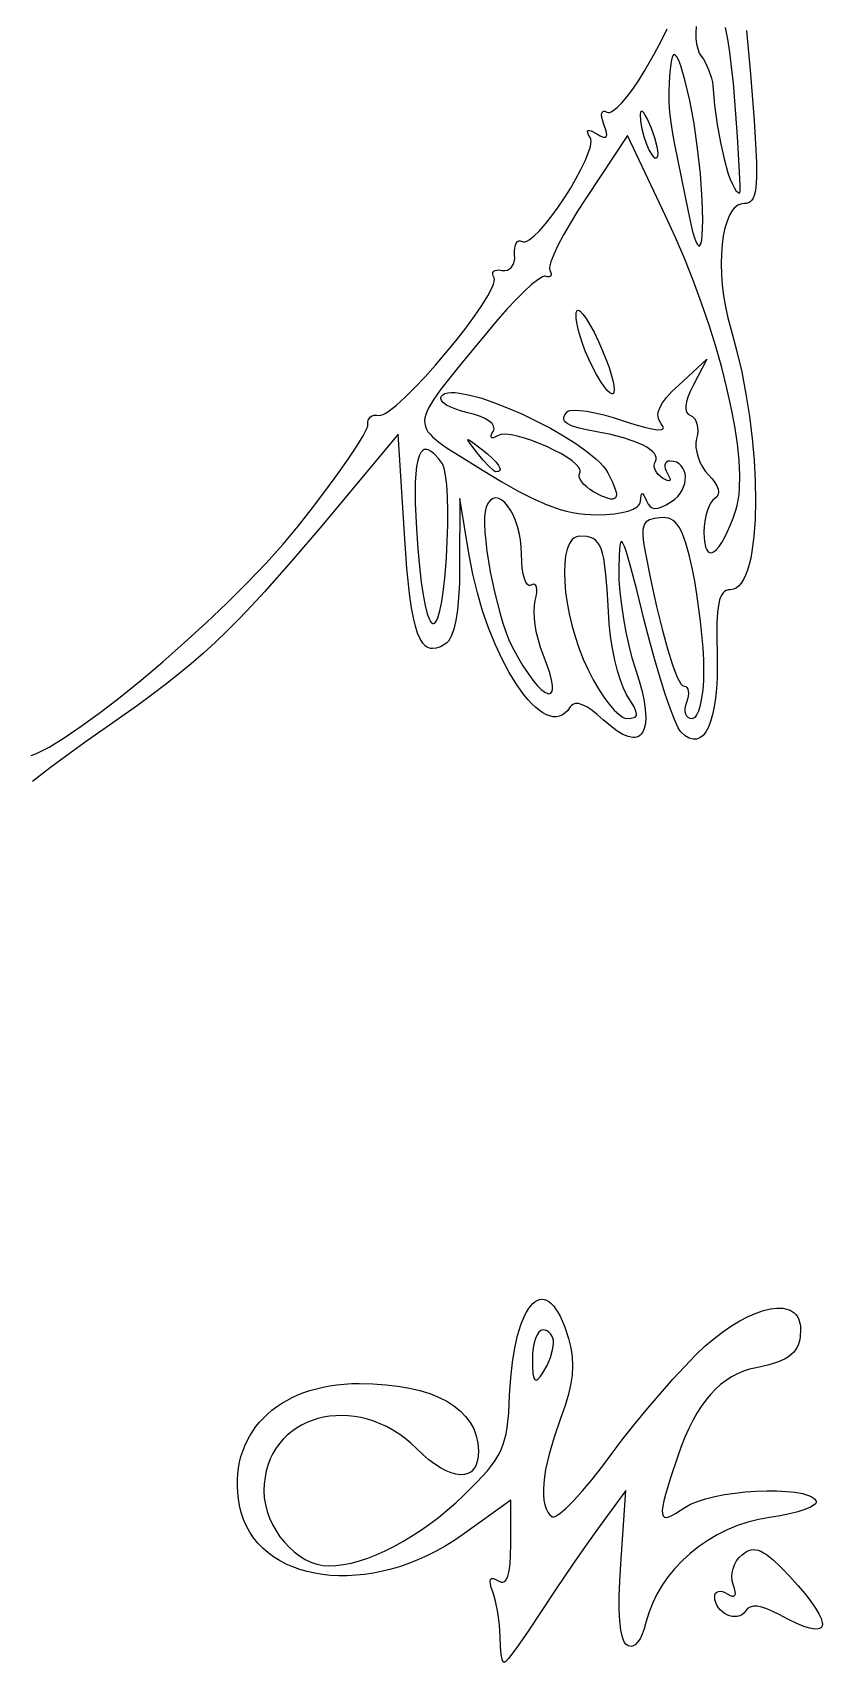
# Model space of a CAD drawing. Header units: millimetres. Extents: x -1.79 to 0.4, y -0.08 to 4.45.
# Drawn here: x -0.42 to 0.397, y -0.083 to 1.605 of the extents above; entities that cross this region are included whole.
import ezdxf

# ---------------------------------------------------------------- set-up
doc = ezdxf.new("R2010")
doc.units = ezdxf.units.MM
doc.header["$MEASUREMENT"] = 0

msp = doc.modelspace()

# ---------------------------------------------------------------- linework, layer by layer
at = {"flags": 128}
for points in [[(-0.421724, 0.856167), (-0.416266, 0.858294), (-0.410081, 0.861215), (-0.403217, 0.864891), (-0.387648, 0.874345), (-0.369946, 0.886335), (-0.350499, 0.900538), (-0.329696, 0.916634), (-0.307924, 0.9343), (-0.285571, 0.953216), (-0.263026, 0.973058), (-0.240677, 0.993506), (-0.218911, 1.014238), (-0.198116, 1.034932), (-0.178681, 1.055266), (-0.160994, 1.074919), (-0.145443, 1.093569), (-0.130527, 1.112609), (-0.116698, 1.130844), (-0.10425, 1.147842), (-0.093481, 1.16317), (-0.084687, 1.176396), (-0.078166, 1.187085), (-0.074212, 1.194806), (-0.073291, 1.197418), (-0.073123, 1.199125), (-0.073278, 1.201475), (-0.072886, 1.203564), (-0.071996, 1.205351), (-0.070653, 1.2068), (-0.068905, 1.207872), (-0.066797, 1.208529), (-0.064378, 1.208733), (-0.061693, 1.208444), (-0.059788, 1.208511), (-0.057379, 1.209324), (-0.054503, 1.210839), (-0.0512, 1.213009), (-0.043466, 1.219125), (-0.034488, 1.227304), (-0.024576, 1.237172), (-0.01404, 1.248359), (-0.00319, 1.260493), (0.007663, 1.273203), (0.01821, 1.286118), (0.02814, 1.298866), (0.037144, 1.311076), (0.044911, 1.322376), (0.05113, 1.332396), (0.055492, 1.340763), (0.05688, 1.344211), (0.057687, 1.347107), (0.057875, 1.349404), (0.057404, 1.351056), (0.05639, 1.353124), (0.056024, 1.354933), (0.056272, 1.356453), (0.057102, 1.357651), (0.05848, 1.358497), (0.060373, 1.35896), (0.062748, 1.359008), (0.065571, 1.358611), (0.068509, 1.358385), (0.071185, 1.358936), (0.073546, 1.360196), (0.075538, 1.362102), (0.077109, 1.364589), (0.078206, 1.36759), (0.078776, 1.37104), (0.078765, 1.374875), (0.078648, 1.378644), (0.078898, 1.381936), (0.079487, 1.384695), (0.080382, 1.386865), (0.081552, 1.38839), (0.082967, 1.389215), (0.084594, 1.389284), (0.086404, 1.388542), (0.087822, 1.388073), (0.089525, 1.38821), (0.09149, 1.388916), (0.093694, 1.390157), (0.098723, 1.394098), (0.104425, 1.399746), (0.110611, 1.406813), (0.117095, 1.415014), (0.123687, 1.42406), (0.130201, 1.433667), (0.136449, 1.443546), (0.142242, 1.453411), (0.147393, 1.462975), (0.151715, 1.471952), (0.155019, 1.480055), (0.157117, 1.486996), (0.157655, 1.489942), (0.157822, 1.49249), (0.157593, 1.494605), (0.156946, 1.49625), (0.155341, 1.499078), (0.154442, 1.501229), (0.154247, 1.502702), (0.154755, 1.503497), (0.155965, 1.503613), (0.157876, 1.503051), (0.163793, 1.499889), (0.167425, 1.497835), (0.170249, 1.496678), (0.172282, 1.49644), (0.173007, 1.496674), (0.173541, 1.497146), (0.174045, 1.498818), (0.173811, 1.501479), (0.172855, 1.505152), (0.171196, 1.509861), (0.169908, 1.513623), (0.169119, 1.516858), (0.168817, 1.519517), (0.168993, 1.521554), (0.169634, 1.522921), (0.170729, 1.52357), (0.172268, 1.523455), (0.174238, 1.522528), (0.17544, 1.522128), (0.176897, 1.522233), (0.178591, 1.522821), (0.180499, 1.523871), (0.184885, 1.527267), (0.189894, 1.53225), (0.195368, 1.538647), (0.201148, 1.546286), (0.207074, 1.554993), (0.212988, 1.564597), (0.22337, 1.582715), (0.231286, 1.597469), (0.236764, 1.608964)], [(0.318702, 1.607219), (0.322976, 1.561783), (0.326668, 1.513889), (0.328196, 1.489752), (0.329031, 1.470405), (0.329116, 1.455362), (0.328392, 1.444141), (0.327709, 1.439811), (0.326802, 1.436256), (0.325664, 1.433413), (0.324287, 1.431223), (0.322665, 1.429625), (0.32079, 1.428558), (0.318654, 1.427963), (0.316252, 1.427778), (0.314021, 1.427575), (0.311892, 1.426978), (0.309865, 1.425999), (0.307942, 1.424655), (0.306124, 1.422959), (0.304413, 1.420927), (0.301319, 1.415912), (0.298671, 1.409727), (0.296482, 1.402488), (0.294764, 1.394314), (0.293529, 1.385321), (0.292791, 1.375628), (0.292561, 1.36535), (0.292853, 1.354607), (0.293677, 1.343514), (0.295048, 1.33219), (0.296976, 1.320751), (0.299475, 1.309315), (0.302557, 1.298), (0.308616, 1.276083), (0.31386, 1.253491), (0.31829, 1.230513), (0.321906, 1.207438), (0.32471, 1.184553), (0.326701, 1.162146), (0.32788, 1.140506), (0.328248, 1.11992), (0.327805, 1.100677), (0.326552, 1.083065), (0.324488, 1.067372), (0.323153, 1.060336), (0.321616, 1.053887), (0.319876, 1.048062), (0.317934, 1.042896), (0.315791, 1.038427), (0.313445, 1.034689), (0.310897, 1.031719), (0.308148, 1.029554), (0.305196, 1.028228), (0.302043, 1.027778), (0.299878, 1.027591), (0.297916, 1.02701), (0.29615, 1.026007), (0.294574, 1.024551), (0.293183, 1.022613), (0.29197, 1.020165), (0.290929, 1.017176), (0.290054, 1.013618), (0.288777, 1.004675), (0.28809, 0.993102), (0.287945, 0.978663), (0.288293, 0.961125), (0.288487, 0.948383), (0.288277, 0.936518), (0.287677, 0.925562), (0.286702, 0.915546), (0.285367, 0.906501), (0.283687, 0.898461), (0.281675, 0.891457), (0.279347, 0.885521), (0.276718, 0.880684), (0.273801, 0.876979), (0.270613, 0.874437), (0.268921, 0.873612), (0.267166, 0.87309), (0.265351, 0.872875), (0.263477, 0.87297), (0.25956, 0.874109), (0.255429, 0.876539), (0.251099, 0.880292), (0.249692, 0.882105), (0.248064, 0.884922), (0.244221, 0.893329), (0.239726, 0.905035), (0.234736, 0.919566), (0.229406, 0.936444), (0.223894, 0.955194), (0.218355, 0.975339), (0.212946, 0.996403), (0.205157, 1.027567), (0.199098, 1.050817), (0.194547, 1.066601), (0.192767, 1.071833), (0.191279, 1.075366), (0.190057, 1.077257), (0.189536, 1.077603), (0.189071, 1.07756), (0.188295, 1.076333), (0.1877, 1.073631), (0.186941, 1.064027), (0.186571, 1.049194), (0.186792, 1.037914), (0.187708, 1.025303), (0.18925, 1.011789), (0.191345, 0.997795), (0.193924, 0.983748), (0.196915, 0.970073), (0.200247, 0.957196), (0.203849, 0.945542), (0.207687, 0.93349), (0.210653, 0.922477), (0.212762, 0.912532), (0.214035, 0.903683), (0.214487, 0.895958), (0.214139, 0.889385), (0.213006, 0.883992), (0.211107, 0.879807), (0.209877, 0.878177), (0.208461, 0.876859), (0.206863, 0.875858), (0.205085, 0.875176), (0.203129, 0.874817), (0.200996, 0.874785), (0.196214, 0.875715), (0.190755, 0.877995), (0.184638, 0.881651), (0.177881, 0.886713), (0.170502, 0.893208), (0.164316, 0.898702), (0.158613, 0.903121), (0.153425, 0.906455), (0.148786, 0.908689), (0.144728, 0.909812), (0.141283, 0.909812), (0.1398, 0.909386), (0.138484, 0.908675), (0.137336, 0.907676), (0.136363, 0.906389), (0.133847, 0.902873), (0.131136, 0.900119), (0.128246, 0.898106), (0.12519, 0.896811), (0.121984, 0.896214), (0.118642, 0.896292), (0.115178, 0.897022), (0.111607, 0.898385), (0.107944, 0.900357), (0.104203, 0.902916), (0.100398, 0.906041), (0.096545, 0.90971), (0.092657, 0.913901), (0.088749, 0.918592), (0.080934, 0.929387), (0.073214, 0.94192), (0.065707, 0.956017), (0.058528, 0.971502), (0.051794, 0.988199), (0.045622, 1.005936), (0.040128, 1.024535), (0.035429, 1.043823), (0.03164, 1.063625), (0.021988, 1.122222), (0.021793, 1.051403), (0.021516, 1.034634), (0.020777, 1.019804), (0.019575, 1.006908), (0.01791, 0.995943), (0.01578, 0.986904), (0.013186, 0.979788), (0.011714, 0.976949), (0.010126, 0.974589), (0.008421, 0.972708), (0.006599, 0.971306), (0.001877, 0.968756), (-0.002465, 0.967224), (-0.006447, 0.966769), (-0.008311, 0.966964), (-0.010093, 0.96745), (-0.011796, 0.968235), (-0.013423, 0.969325), (-0.016459, 0.972455), (-0.019223, 0.976897), (-0.021736, 0.98271), (-0.024021, 0.989954), (-0.026097, 0.998687), (-0.027989, 1.008969), (-0.029716, 1.020858), (-0.032764, 1.049694), (-0.035415, 1.085667), (-0.041929, 1.188819), (-0.120957, 1.094125), (-0.152212, 1.057237), (-0.180207, 1.025581), (-0.193342, 1.011377), (-0.206094, 0.998076), (-0.218609, 0.985544), (-0.23103, 0.973644), (-0.243501, 0.962242), (-0.256167, 0.951203), (-0.269172, 0.940392), (-0.28266, 0.929674), (-0.296776, 0.918913), (-0.311663, 0.907975), (-0.344332, 0.885028), (-0.363398, 0.871713), (-0.382584, 0.857873), (-0.401691, 0.843679), (-0.420521, 0.829302)], [(0.26653, 1.611133), (0.266273, 1.604849), (0.2665, 1.598793), (0.267198, 1.593145), (0.268352, 1.588081), (0.269949, 1.583779), (0.271974, 1.580417), (0.274174, 1.577312), (0.276272, 1.57376), (0.279967, 1.565807), (0.282661, 1.557555), (0.28351, 1.553628), (0.28396, 1.55), (0.28582, 1.529658), (0.288492, 1.509764), (0.291802, 1.491016), (0.295574, 1.474111), (0.299635, 1.459748), (0.301718, 1.453738), (0.303808, 1.448625), (0.305882, 1.444496), (0.307919, 1.441439), (0.309896, 1.439541), (0.310856, 1.439054), (0.311793, 1.438889), (0.312129, 1.440837), (0.312149, 1.446421), (0.311324, 1.466931), (0.309485, 1.497283), (0.306793, 1.534347)], [(0.306793, 1.534347), (0.305212, 1.552579), (0.30343, 1.569342), (0.301467, 1.58459), (0.299342, 1.598276), (0.297077, 1.610354)], [(0.271029, 1.458556), (0.26824, 1.48501), (0.26447, 1.510766), (0.26007, 1.534472), (0.255389, 1.554778), (0.253052, 1.563234), (0.250777, 1.570334), (0.248607, 1.575909), (0.246586, 1.57979), (0.244757, 1.581808), (0.243928, 1.582066), (0.243164, 1.581795), (0.24247, 1.580974), (0.241852, 1.579582), (0.240863, 1.575), (0.239547, 1.564055), (0.23872, 1.553471), (0.238387, 1.543093), (0.238554, 1.532767), (0.239227, 1.522339), (0.240413, 1.511652), (0.242119, 1.500554), (0.244349, 1.488889), (0.258335, 1.419444), (0.262609, 1.400156), (0.264542, 1.39336), (0.266322, 1.388411), (0.267936, 1.385268), (0.269371, 1.383892), (0.270017, 1.383854), (0.270613, 1.384243), (0.271651, 1.386281), (0.272471, 1.389967), (0.27306, 1.39526), (0.273406, 1.402121), (0.273495, 1.410511), (0.272853, 1.431715), (0.271029, 1.458556)], [(0.220113, 1.506722), (0.215928, 1.516031), (0.214055, 1.519349), (0.212392, 1.521701), (0.210985, 1.523033), (0.20988, 1.523289), (0.209125, 1.522412), (0.208765, 1.520347), (0.209025, 1.513223), (0.210335, 1.505272), (0.212448, 1.497129), (0.215114, 1.489425), (0.218086, 1.482796), (0.221115, 1.477873), (0.222573, 1.476249), (0.223952, 1.47529), (0.225221, 1.475074), (0.226349, 1.475681), (0.227019, 1.477112), (0.227224, 1.479498), (0.226989, 1.482711), (0.22634, 1.486623), (0.223902, 1.496038), (0.220113, 1.506722)], [(0.307779, 1.110264), (0.309155, 1.11512), (0.310248, 1.120475), (0.311062, 1.126308), (0.311604, 1.1326), (0.311887, 1.146484), (0.311134, 1.161967), (0.309383, 1.178892), (0.306671, 1.197102), (0.303036, 1.216438), (0.298515, 1.236743), (0.293147, 1.257859), (0.286969, 1.279629), (0.280019, 1.301895), (0.272334, 1.324498), (0.263952, 1.347282), (0.254911, 1.370089), (0.245248, 1.39276), (0.235002, 1.415139), (0.195585, 1.498181), (0.152418, 1.433181), (0.143862, 1.419933), (0.13611, 1.407204), (0.129313, 1.3953), (0.123627, 1.384526), (0.119203, 1.375186), (0.116196, 1.367585), (0.114758, 1.362028), (0.114676, 1.360111), (0.115043, 1.358819), (0.115994, 1.357), (0.116474, 1.355422), (0.116501, 1.354112), (0.116094, 1.353097), (0.11527, 1.352402), (0.114049, 1.352054), (0.112449, 1.352078), (0.110488, 1.3525), (0.109182, 1.352501), (0.107416, 1.351894), (0.102624, 1.348969), (0.096354, 1.343959), (0.088849, 1.337097), (0.080351, 1.328615), (0.071105, 1.318746), (0.061352, 1.307723), (0.051335, 1.295778), (0.022748, 1.261041), (0.011511, 1.247227), (0.0023, 1.235421), (-0.004897, 1.22535), (-0.010087, 1.216742), (-0.011933, 1.212902), (-0.013282, 1.209325), (-0.014133, 1.205979), (-0.01449, 1.202828), (-0.014352, 1.199839), (-0.013721, 1.196978), (-0.012599, 1.194211), (-0.010985, 1.191504), (-0.008883, 1.188822), (-0.006292, 1.186132), (0.000349, 1.180592), (0.008927, 1.174612), (0.019435, 1.167918), (0.046196, 1.151306), (0.065326, 1.139574), (0.082542, 1.129808), (0.09816, 1.121882), (0.112496, 1.115675), (0.125867, 1.111063), (0.132289, 1.109316), (0.138589, 1.107921), (0.144805, 1.106863), (0.150977, 1.106126), (0.163349, 1.105556), (0.173296, 1.105797), (0.182167, 1.106507), (0.189891, 1.107665), (0.196403, 1.10925), (0.201632, 1.111241), (0.205511, 1.113618), (0.206923, 1.114944), (0.207972, 1.116359), (0.208649, 1.11786), (0.208946, 1.119444), (0.209631, 1.125433), (0.210145, 1.126952), (0.210802, 1.12749), (0.211624, 1.127046), (0.212632, 1.125624), (0.215293, 1.119847), (0.21696, 1.116474), (0.218903, 1.114042), (0.221207, 1.112546), (0.223955, 1.111986), (0.227232, 1.112358), (0.231123, 1.11366), (0.235713, 1.115888), (0.241085, 1.119042), (0.244598, 1.121579), (0.247619, 1.124446), (0.250149, 1.127576), (0.252192, 1.1309), (0.253749, 1.13435), (0.254824, 1.137858), (0.255418, 1.141355), (0.255535, 1.144774), (0.255175, 1.148046), (0.254343, 1.151103), (0.253041, 1.153877), (0.25127, 1.156299), (0.249034, 1.158302), (0.246335, 1.159817), (0.243175, 1.160776), (0.239557, 1.161111), (0.237593, 1.160849), (0.236074, 1.160098), (0.23501, 1.158911), (0.234413, 1.15734), (0.234293, 1.155439), (0.234661, 1.15326), (0.235528, 1.150855), (0.236904, 1.148278), (0.239339, 1.143443), (0.239611, 1.141919), (0.239264, 1.140998), (0.238304, 1.140689), (0.236738, 1.140998), (0.231821, 1.1435), (0.229324, 1.145301), (0.227218, 1.147343), (0.225533, 1.149556), (0.2243, 1.15187), (0.223549, 1.154212), (0.223309, 1.156514), (0.223612, 1.158703), (0.224488, 1.160708), (0.225316, 1.162704), (0.225397, 1.164755), (0.224759, 1.166846), (0.22343, 1.168964), (0.221439, 1.171095), (0.218813, 1.173223), (0.21558, 1.175337), (0.211769, 1.17742), (0.202523, 1.181441), (0.1913, 1.185173), (0.178325, 1.188504), (0.163821, 1.191319), (0.153025, 1.19333), (0.144341, 1.19545), (0.137715, 1.197716), (0.133094, 1.200167), (0.131518, 1.201472), (0.130424, 1.202838), (0.129803, 1.204269), (0.129651, 1.205769), (0.12996, 1.207343), (0.130723, 1.208995), (0.133585, 1.212556), (0.134562, 1.213184), (0.136026, 1.213626), (0.140296, 1.213968), (0.14616, 1.21362), (0.153382, 1.212623), (0.161725, 1.211016), (0.170954, 1.208839), (0.180833, 1.20613), (0.191127, 1.202931), (0.203144, 1.199114), (0.213073, 1.196278), (0.220944, 1.194419), (0.22679, 1.193533), (0.230642, 1.193618), (0.231831, 1.194024), (0.232533, 1.194671), (0.232753, 1.195559), (0.232494, 1.196688), (0.230557, 1.199667), (0.228239, 1.203333), (0.227549, 1.205266), (0.227177, 1.207275), (0.227125, 1.209367), (0.227396, 1.211549), (0.228922, 1.216212), (0.231779, 1.221318), (0.235995, 1.226924), (0.241593, 1.233087), (0.248599, 1.239861), (0.277752, 1.266667), (0.263529, 1.239417), (0.260437, 1.233064), (0.25813, 1.22739), (0.256609, 1.222408), (0.255877, 1.21813), (0.255933, 1.214571), (0.256779, 1.211743), (0.258418, 1.209659), (0.260849, 1.208333), (0.263055, 1.207153), (0.264908, 1.205261), (0.266381, 1.202755), (0.267448, 1.199734), (0.268083, 1.196296), (0.268261, 1.192538), (0.267955, 1.18856), (0.26714, 1.184458), (0.266445, 1.180076), (0.266492, 1.175292), (0.26723, 1.170261), (0.268609, 1.165137), (0.270578, 1.160075), (0.273086, 1.15523), (0.276082, 1.150755), (0.279515, 1.146806), (0.283179, 1.142816), (0.286049, 1.139), (0.288113, 1.135405), (0.289359, 1.132073), (0.289776, 1.12905), (0.289351, 1.12638), (0.288074, 1.124108), (0.285932, 1.122278), (0.283681, 1.12032), (0.281581, 1.117398), (0.27968, 1.113653), (0.278022, 1.109227), (0.276654, 1.104265), (0.27562, 1.098909), (0.274966, 1.0933), (0.274738, 1.087583), (0.274937, 1.081285), (0.275517, 1.076105), (0.276449, 1.072025), (0.277705, 1.069026), (0.279257, 1.067087), (0.281076, 1.06619), (0.283135, 1.066316), (0.285404, 1.067444), (0.287857, 1.069557), (0.290464, 1.072634), (0.293198, 1.076655), (0.296031, 1.081603), (0.298933, 1.087457), (0.301877, 1.094198), (0.304836, 1.101807), (0.307779, 1.110264)], [(0.15889, 1.259528), (0.155395, 1.266728), (0.152171, 1.274234), (0.149287, 1.281824), (0.146811, 1.28928), (0.144809, 1.296378), (0.143351, 1.302901), (0.142504, 1.308626), (0.142335, 1.313333), (0.142544, 1.315137), (0.142971, 1.316399), (0.143604, 1.317136), (0.144432, 1.317359), (0.145443, 1.317084), (0.146627, 1.316324), (0.149465, 1.313405), (0.152854, 1.308712), (0.156704, 1.302359), (0.160922, 1.294455), (0.165418, 1.285111), (0.169812, 1.275165), (0.173498, 1.266066), (0.176491, 1.257873), (0.178804, 1.250641), (0.180454, 1.244428), (0.181453, 1.239289), (0.181817, 1.235283), (0.181561, 1.232465), (0.180697, 1.230893), (0.180043, 1.230592), (0.179242, 1.230623), (0.177209, 1.231712), (0.174614, 1.234217), (0.171469, 1.238194), (0.167791, 1.2437), (0.163593, 1.250793), (0.15889, 1.259528)], [(0.160515, 1.129292), (0.156688, 1.131669), (0.153328, 1.134226), (0.150492, 1.136883), (0.148241, 1.139559), (0.146632, 1.142174), (0.145722, 1.144647), (0.145572, 1.146898), (0.146238, 1.148847), (0.146698, 1.150056), (0.146685, 1.151388), (0.146224, 1.152831), (0.145344, 1.154372), (0.142433, 1.157701), (0.138172, 1.161275), (0.132777, 1.164996), (0.126468, 1.168764), (0.119463, 1.172482), (0.111981, 1.17605), (0.104239, 1.17937), (0.096457, 1.182342), (0.088852, 1.184868), (0.081644, 1.186849), (0.07505, 1.188186), (0.069289, 1.188781), (0.06458, 1.188534), (0.062688, 1.188064), (0.06114, 1.187347), (0.056917, 1.185304), (0.055528, 1.18511), (0.054642, 1.185448), (0.054275, 1.186303), (0.054443, 1.18766), (0.055161, 1.189504), (0.056446, 1.191819), (0.057089, 1.193151), (0.057388, 1.194495), (0.057352, 1.195846), (0.056989, 1.197197), (0.055317, 1.199874), (0.052443, 1.202476), (0.048434, 1.204951), (0.04336, 1.207249), (0.03729, 1.209319), (0.030293, 1.211111), (0.023678, 1.212788), (0.017741, 1.214732), (0.012595, 1.216872), (0.008354, 1.219139), (0.00513, 1.221463), (0.003037, 1.223775), (0.002188, 1.226005), (0.002265, 1.227068), (0.002696, 1.228083), (0.004269, 1.229787), (0.006546, 1.231012), (0.009481, 1.231778), (0.013028, 1.232107), (0.017143, 1.23202), (0.021778, 1.231537), (0.032428, 1.22947), (0.044614, 1.226072), (0.057968, 1.221513), (0.072126, 1.21596), (0.08672, 1.20958), (0.101386, 1.202542), (0.115758, 1.195013), (0.129469, 1.187161), (0.142153, 1.179154), (0.153445, 1.171159), (0.162979, 1.163345), (0.166972, 1.159559), (0.170388, 1.15588), (0.173182, 1.15233), (0.175307, 1.148931), (0.18007, 1.139375), (0.18299, 1.131909), (0.183752, 1.128949), (0.184044, 1.126501), (0.183863, 1.124559), (0.183208, 1.123122), (0.182075, 1.122183), (0.180461, 1.121741), (0.178362, 1.121791), (0.175778, 1.122329), (0.169137, 1.124856), (0.160515, 1.129292)], [(0.039988, 1.169444), (0.032329, 1.179479), (0.030588, 1.182161), (0.030288, 1.183333), (0.031462, 1.183032), (0.034146, 1.181292), (0.044182, 1.173639), (0.050524, 1.168456), (0.055655, 1.163822), (0.059547, 1.159781), (0.062172, 1.156377), (0.063501, 1.153653), (0.063671, 1.152559), (0.063506, 1.151653), (0.063004, 1.150938), (0.062159, 1.15042), (0.059432, 1.15), (0.058274, 1.150397), (0.056593, 1.151534), (0.051981, 1.155712), (0.046233, 1.161895), (0.039988, 1.169444)], [(0.003932, 1.158333), (-0.000243, 1.163907), (-0.004082, 1.168183), (-0.007585, 1.171161), (-0.010754, 1.172837), (-0.012213, 1.173187), (-0.013588, 1.173211), (-0.01488, 1.172908), (-0.016089, 1.172279), (-0.018258, 1.17004), (-0.020096, 1.166491), (-0.021602, 1.161632), (-0.022779, 1.155458), (-0.023627, 1.14797), (-0.024146, 1.139163), (-0.024338, 1.129038), (-0.024203, 1.11759), (-0.022957, 1.090722), (-0.02145, 1.07002), (-0.019756, 1.051708), (-0.017903, 1.035812), (-0.015917, 1.022359), (-0.013828, 1.011375), (-0.011662, 1.002888), (-0.009448, 0.996922), (-0.008332, 0.994893), (-0.007214, 0.993505), (-0.006097, 0.992761), (-0.004986, 0.992664), (-0.003884, 0.993217), (-0.002794, 0.994424), (-0.001719, 0.996289), (-0.000664, 0.998813), (0.001375, 1.005857), (0.003296, 1.015582), (0.005071, 1.028015), (0.006672, 1.043183), (0.008071, 1.061111), (0.008989, 1.078134), (0.009461, 1.094564), (0.009507, 1.11), (0.009142, 1.124045), (0.008385, 1.1363), (0.007253, 1.146365), (0.005763, 1.153843), (0.004889, 1.156486), (0.003932, 1.158333)], [(0.108238, 0.960681), (0.105562, 0.967888), (0.103295, 0.975492), (0.101471, 0.983263), (0.100123, 0.990972), (0.099284, 0.99839), (0.098988, 1.005286), (0.099267, 1.011432), (0.100154, 1.016597), (0.101121, 1.020954), (0.101625, 1.024773), (0.101685, 1.027987), (0.101318, 1.030531), (0.10054, 1.03234), (0.099369, 1.033347), (0.097823, 1.033487), (0.095918, 1.032694), (0.094892, 1.032257), (0.093894, 1.032221), (0.092931, 1.03257), (0.092007, 1.033288), (0.090297, 1.035762), (0.088805, 1.039512), (0.087574, 1.044408), (0.086643, 1.050317), (0.086054, 1.05711), (0.085849, 1.064653), (0.085553, 1.072273), (0.084708, 1.079662), (0.083373, 1.086739), (0.08161, 1.093423), (0.079481, 1.099631), (0.077046, 1.105283), (0.074366, 1.110297), (0.071503, 1.114592), (0.068518, 1.118086), (0.065472, 1.120699), (0.062426, 1.122348), (0.059441, 1.122952), (0.056578, 1.122429), (0.053899, 1.1207), (0.051464, 1.117681), (0.049335, 1.113292), (0.048234, 1.108876), (0.04767, 1.10294), (0.047605, 1.09568), (0.048004, 1.087289), (0.048831, 1.077963), (0.05005, 1.067896), (0.053521, 1.046316), (0.058129, 1.024107), (0.063587, 1.002827), (0.066545, 0.993021), (0.069608, 0.984031), (0.07274, 0.976052), (0.075904, 0.969278), (0.081712, 0.958557), (0.087311, 0.949116), (0.092637, 0.94097), (0.097628, 0.934138), (0.10222, 0.928634), (0.10635, 0.924477), (0.109953, 0.921684), (0.112967, 0.920271), (0.114233, 0.920087), (0.115328, 0.920255), (0.116243, 0.920776), (0.116972, 0.921653), (0.117506, 0.922887), (0.117836, 0.924482), (0.117857, 0.928758), (0.116972, 0.9345), (0.115115, 0.941722), (0.112225, 0.950444), (0.108238, 0.960681)], [(0.274738, 0.943889), (0.274495, 0.954956), (0.2738, 0.967464), (0.271248, 0.995085), (0.267472, 1.023313), (0.265247, 1.036579), (0.262863, 1.048708), (0.259389, 1.063875), (0.256033, 1.0761), (0.252632, 1.085648), (0.250863, 1.0895), (0.249021, 1.092781), (0.247084, 1.095524), (0.245033, 1.097762), (0.242847, 1.099527), (0.240505, 1.100853), (0.237987, 1.101772), (0.235272, 1.102317), (0.232339, 1.102521), (0.229168, 1.102417), (0.223085, 1.101655), (0.21837, 1.100255), (0.216499, 1.099252), (0.214936, 1.098013), (0.213671, 1.096513), (0.212693, 1.094726), (0.21199, 1.092627), (0.211552, 1.09019), (0.211426, 1.084202), (0.212226, 1.076558), (0.213863, 1.067056), (0.219832, 1.037432), (0.225754, 1.010559), (0.231519, 0.986806), (0.237022, 0.966542), (0.242156, 0.950137), (0.246812, 0.937962), (0.248928, 0.933576), (0.250884, 0.930385), (0.252668, 0.928437), (0.254265, 0.927778), (0.255875, 0.927438), (0.257123, 0.926463), (0.258002, 0.924921), (0.258502, 0.922882), (0.258613, 0.920413), (0.258328, 0.917582), (0.257636, 0.914459), (0.256529, 0.911111), (0.255497, 0.907763), (0.255018, 0.90464), (0.255069, 0.901809), (0.255627, 0.89934), (0.256666, 0.897301), (0.258162, 0.89576), (0.260092, 0.894785), (0.262432, 0.894444), (0.263749, 0.894684), (0.265014, 0.89539), (0.266224, 0.896545), (0.267372, 0.898129), (0.269469, 0.902512), (0.271267, 0.908391), (0.27273, 0.915616), (0.273821, 0.92404), (0.274502, 0.933514), (0.274738, 0.943889)], [(0.194654, 0.919444), (0.191388, 0.925711), (0.188224, 0.933961), (0.185241, 0.943844), (0.182515, 0.955005), (0.180126, 0.967093), (0.17815, 0.979755), (0.176666, 0.992638), (0.175752, 1.005389), (0.174462, 1.028481), (0.172936, 1.046577), (0.170949, 1.06027), (0.169712, 1.065648), (0.168278, 1.070148), (0.166616, 1.073841), (0.1647, 1.076802), (0.162501, 1.079106), (0.159992, 1.080824), (0.157144, 1.082033), (0.153931, 1.082805), (0.146293, 1.083333), (0.144051, 1.083102), (0.141981, 1.082419), (0.140084, 1.081304), (0.138357, 1.079776), (0.136799, 1.077852), (0.135411, 1.075552), (0.133134, 1.069898), (0.131518, 1.062962), (0.130552, 1.054894), (0.13023, 1.045842), (0.13054, 1.035957), (0.131474, 1.025386), (0.133023, 1.014279), (0.135178, 1.002785), (0.13793, 0.991054), (0.141269, 0.979234), (0.145188, 0.967475), (0.149675, 0.955926), (0.154724, 0.944736), (0.159955, 0.934636), (0.165455, 0.925212), (0.171059, 0.916671), (0.176604, 0.90922), (0.181924, 0.903066), (0.186855, 0.898414), (0.191232, 0.895471), (0.193161, 0.894705), (0.19489, 0.894444), (0.199318, 0.894639), (0.202475, 0.895333), (0.203576, 0.895921), (0.204359, 0.896697), (0.204824, 0.897682), (0.20497, 0.898898), (0.204307, 0.902104), (0.202367, 0.906485), (0.194654, 0.919444)], [(0.063627, -0.056472), (0.063038, -0.044501), (0.061436, -0.031786), (0.059068, -0.019845), (0.057674, -0.014639), (0.056182, -0.010194), (0.054597, -0.005686), (0.053658, -0.002072), (0.053366, 0.000654), (0.053726, 0.002497), (0.054739, 0.003463), (0.056411, 0.003559), (0.058742, 0.002792), (0.061738, 0.001167), (0.063385, 0.000308), (0.064912, -0.000148), (0.066321, -0.000196), (0.067613, 0.000169), (0.06879, 0.000953), (0.069855, 0.002163), (0.071654, 0.00588), (0.073027, 0.011368), (0.073988, 0.018673), (0.074553, 0.02784), (0.074738, 0.038917), (0.074738, 0.084708), (0.024765, 0.048833), (0.015836, 0.042718), (0.006778, 0.037089), (-0.002386, 0.031946), (-0.01163, 0.027283), (-0.020932, 0.023099), (-0.030267, 0.01939), (-0.039611, 0.016152), (-0.048941, 0.013384), (-0.058231, 0.01108), (-0.067459, 0.009239), (-0.0766, 0.007858), (-0.085631, 0.006932), (-0.094526, 0.006459), (-0.103263, 0.006436), (-0.111817, 0.006859), (-0.120165, 0.007726), (-0.128282, 0.009032), (-0.136145, 0.010776), (-0.143728, 0.012954), (-0.15101, 0.015562), (-0.157964, 0.018598), (-0.164568, 0.022059), (-0.170798, 0.02594), (-0.176629, 0.03024), (-0.182038, 0.034954), (-0.187, 0.04008), (-0.191492, 0.045615), (-0.195489, 0.051555), (-0.198968, 0.057897), (-0.201904, 0.064638), (-0.204274, 0.071776), (-0.206054, 0.079306), (-0.20717, 0.086092), (-0.207903, 0.092756), (-0.20826, 0.099292), (-0.208248, 0.105693), (-0.207871, 0.111955), (-0.207136, 0.118069), (-0.20605, 0.124032), (-0.204617, 0.129835), (-0.202845, 0.135473), (-0.200738, 0.140941), (-0.198304, 0.146231), (-0.195547, 0.151338), (-0.192475, 0.156256), (-0.189093, 0.160978), (-0.185407, 0.165498), (-0.181424, 0.169811), (-0.177148, 0.173909), (-0.172587, 0.177788), (-0.167746, 0.181441), (-0.162632, 0.184861), (-0.157249, 0.188043), (-0.151605, 0.19098), (-0.145705, 0.193667), (-0.139556, 0.196097), (-0.133163, 0.198263), (-0.126532, 0.200161), (-0.11967, 0.201784), (-0.112582, 0.203125), (-0.105275, 0.204179), (-0.097754, 0.20494), (-0.090026, 0.205401), (-0.082096, 0.205556), (-0.067973, 0.205255), (-0.054613, 0.20436), (-0.042036, 0.202883), (-0.030261, 0.200834), (-0.019308, 0.198225), (-0.009197, 0.195067), (0.000051, 0.191372), (0.008418, 0.187149), (0.015883, 0.182412), (0.022427, 0.17717), (0.028029, 0.171436), (0.03267, 0.16522), (0.03633, 0.158533), (0.038989, 0.151388), (0.040626, 0.143794), (0.041224, 0.135764), (0.04094, 0.129798), (0.040001, 0.124655), (0.038442, 0.120333), (0.036295, 0.11683), (0.033596, 0.114147), (0.030377, 0.11228), (0.026672, 0.111229), (0.022515, 0.110993), (0.017941, 0.11157), (0.012982, 0.112959), (0.007673, 0.115158), (0.002048, 0.118166), (-0.00386, 0.121982), (-0.010017, 0.126605), (-0.016389, 0.132033), (-0.022943, 0.138264), (-0.028837, 0.143804), (-0.034908, 0.148832), (-0.041131, 0.153355), (-0.047484, 0.157379), (-0.053941, 0.160911), (-0.060479, 0.163957), (-0.067074, 0.166525), (-0.073703, 0.16862), (-0.080341, 0.17025), (-0.086965, 0.171421), (-0.093551, 0.172139), (-0.100074, 0.172412), (-0.106512, 0.172245), (-0.112841, 0.171646), (-0.119036, 0.170621), (-0.125073, 0.169177), (-0.130929, 0.16732), (-0.136581, 0.165057), (-0.142003, 0.162395), (-0.147173, 0.159339), (-0.152066, 0.155898), (-0.156658, 0.152077), (-0.160927, 0.147883), (-0.164847, 0.143322), (-0.168396, 0.138402), (-0.171548, 0.133129), (-0.174281, 0.127509), (-0.176571, 0.12155), (-0.178393, 0.115257), (-0.179724, 0.108637), (-0.180541, 0.101697), (-0.180818, 0.094444), (-0.180429, 0.087247), (-0.179295, 0.080085), (-0.177467, 0.073017), (-0.174997, 0.066102), (-0.171936, 0.059401), (-0.168334, 0.052971), (-0.164242, 0.046873), (-0.159712, 0.041165), (-0.154794, 0.035907), (-0.14954, 0.031158), (-0.144, 0.026977), (-0.138226, 0.023423), (-0.132268, 0.020556), (-0.126178, 0.018435), (-0.120006, 0.017119), (-0.113804, 0.016667), (-0.106322, 0.017003), (-0.098495, 0.017999), (-0.090359, 0.019635), (-0.081952, 0.021891), (-0.073311, 0.024749), (-0.064472, 0.028189), (-0.055474, 0.032191), (-0.046353, 0.036736), (-0.037145, 0.041804), (-0.027889, 0.047377), (-0.018621, 0.053434), (-0.009378, 0.059956), (-0.000198, 0.066923), (0.008883, 0.074317), (0.017828, 0.082118), (0.026599, 0.090306), (0.040064, 0.103656), (0.050583, 0.115171), (0.054859, 0.120508), (0.058544, 0.125707), (0.061687, 0.130874), (0.064337, 0.136116), (0.066541, 0.141541), (0.068348, 0.147254), (0.069808, 0.153364), (0.070968, 0.159975), (0.072584, 0.175134), (0.073585, 0.193583), (0.074691, 0.211466), (0.076467, 0.227748), (0.078844, 0.242366), (0.081759, 0.255257), (0.085143, 0.266356), (0.088931, 0.275601), (0.090956, 0.279508), (0.093057, 0.282928), (0.095226, 0.285852), (0.097455, 0.288273), (0.099734, 0.290182), (0.102057, 0.291572), (0.104415, 0.292435), (0.106799, 0.292762), (0.109201, 0.292547), (0.111613, 0.29178), (0.114027, 0.290455), (0.116434, 0.288562), (0.118827, 0.286094), (0.121196, 0.283044), (0.123533, 0.279403), (0.125831, 0.275162), (0.130275, 0.264854), (0.13446, 0.252056), (0.136774, 0.242556), (0.138172, 0.233191), (0.138636, 0.223771), (0.138147, 0.214108), (0.136687, 0.20401), (0.134237, 0.19329), (0.130779, 0.181757), (0.126293, 0.169222), (0.119557, 0.15015), (0.1144, 0.132472), (0.110843, 0.116401), (0.109669, 0.109034), (0.108901, 0.102149), (0.108542, 0.095772), (0.108593, 0.08993), (0.109058, 0.084649), (0.109938, 0.079957), (0.111235, 0.075878), (0.112952, 0.072441), (0.115091, 0.069672), (0.117654, 0.067597), (0.118905, 0.067367), (0.120655, 0.067871), (0.122873, 0.069076), (0.125528, 0.070949), (0.132019, 0.076564), (0.139873, 0.084446), (0.148835, 0.094326), (0.15865, 0.105935), (0.169064, 0.119004), (0.179821, 0.133264), (0.191268, 0.148446), (0.203661, 0.164158), (0.216604, 0.179945), (0.229705, 0.195352), (0.242569, 0.209926), (0.254803, 0.223211), (0.266014, 0.234753), (0.275807, 0.244097), (0.285007, 0.251992), (0.29415, 0.259044), (0.303163, 0.265238), (0.311972, 0.270563), (0.320502, 0.275004), (0.328679, 0.278548), (0.336429, 0.281183), (0.343679, 0.282894), (0.350353, 0.283669), (0.356377, 0.283495), (0.361679, 0.282357), (0.364035, 0.281423), (0.366182, 0.280244), (0.368112, 0.278817), (0.369814, 0.277141), (0.37128, 0.275214), (0.3725, 0.273035), (0.373465, 0.270603), (0.374166, 0.267914), (0.374593, 0.264969), (0.374738, 0.261764), (0.374217, 0.25347), (0.373535, 0.249797), (0.372543, 0.246417), (0.371221, 0.24331), (0.369547, 0.240458), (0.3675, 0.237843), (0.365059, 0.235446), (0.362203, 0.23325), (0.35891, 0.231235), (0.35516, 0.229383), (0.350931, 0.227676), (0.340953, 0.224624), (0.328807, 0.221931), (0.322073, 0.220353), (0.31559, 0.218255), (0.309352, 0.21563), (0.303353, 0.21247), (0.297586, 0.208769), (0.292044, 0.204519), (0.286721, 0.199713), (0.281611, 0.194344), (0.276707, 0.188404), (0.272003, 0.181886), (0.267492, 0.174782), (0.263168, 0.167087), (0.259025, 0.158792), (0.255056, 0.14989), (0.251254, 0.140374), (0.247613, 0.130236), (0.240163, 0.107848), (0.234997, 0.090747), (0.233288, 0.084055), (0.232169, 0.078538), (0.231648, 0.074146), (0.231732, 0.07083), (0.232428, 0.068541), (0.233742, 0.06723), (0.235681, 0.066848), (0.238251, 0.067345), (0.241461, 0.068674), (0.245315, 0.070784), (0.254988, 0.077153), (0.260787, 0.080491), (0.268043, 0.083503), (0.27652, 0.086175), (0.285984, 0.088496), (0.296198, 0.090453), (0.306927, 0.092033), (0.317936, 0.093224), (0.328989, 0.094014), (0.339851, 0.094389), (0.350286, 0.094338), (0.360059, 0.093848), (0.368935, 0.092907), (0.376677, 0.091501), (0.383051, 0.089619), (0.385651, 0.088495), (0.387821, 0.087248), (0.389531, 0.085875), (0.390752, 0.084375), (0.391103, 0.08331), (0.390893, 0.082199), (0.390146, 0.081052), (0.388886, 0.079877), (0.384928, 0.077478), (0.379215, 0.075075), (0.371944, 0.072739), (0.363312, 0.070541), (0.353516, 0.068553), (0.342752, 0.066847), (0.331397, 0.064839), (0.320253, 0.061989), (0.309369, 0.058341), (0.298798, 0.053937), (0.288588, 0.048822), (0.278792, 0.043037), (0.26946, 0.036626), (0.260642, 0.029632), (0.25239, 0.022098), (0.244753, 0.014068), (0.237783, 0.005585), (0.231531, -0.003309), (0.226047, -0.01257), (0.221381, -0.022155), (0.217585, -0.032021), (0.21471, -0.042125), (0.21292, -0.048634), (0.210851, -0.054236), (0.208551, -0.058875), (0.206068, -0.062493), (0.203447, -0.065033), (0.200737, -0.066437), (0.199363, -0.066696), (0.197985, -0.066649), (0.196608, -0.06629), (0.195238, -0.065611), (0.193838, -0.064411), (0.192565, -0.062628), (0.19142, -0.060273), (0.190405, -0.057354), (0.188763, -0.04986), (0.187646, -0.04022), (0.187059, -0.028507), (0.187009, -0.014793), (0.187502, 0.00085), (0.188543, 0.018347), (0.194015, 0.094778), (0.167154, 0.0585), (0.154052, 0.040247), (0.138222, 0.017373), (0.12166, -0.007201), (0.106363, -0.030556), (0.092836, -0.051048), (0.081095, -0.06783), (0.072402, -0.079169), (0.069591, -0.082256), (0.068015, -0.083333), (0.067133, -0.082785), (0.06631, -0.081214), (0.064915, -0.075444), (0.063972, -0.066904), (0.063627, -0.056472)], [(0.119002, 0.247222), (0.11881, 0.250012), (0.118194, 0.252615), (0.117197, 0.254974), (0.115864, 0.257031), (0.114241, 0.258731), (0.112371, 0.260015), (0.110299, 0.260828), (0.108071, 0.261111), (0.105842, 0.260487), (0.103769, 0.2587), (0.101897, 0.255874), (0.100271, 0.252135), (0.098935, 0.247609), (0.097936, 0.24242), (0.097318, 0.236694), (0.097127, 0.230556), (0.097288, 0.222591), (0.097708, 0.216516), (0.098429, 0.212276), (0.099495, 0.209814), (0.10017, 0.209234), (0.100948, 0.209078), (0.101834, 0.209339), (0.102834, 0.210011), (0.105193, 0.212559), (0.108071, 0.216667), (0.112263, 0.224234), (0.115724, 0.232517), (0.118091, 0.240514), (0.118751, 0.244092), (0.119002, 0.247222)], [(0.352585, -0.033875), (0.345956, -0.030449), (0.339983, -0.027869), (0.334663, -0.026135), (0.329991, -0.025247), (0.325964, -0.025203), (0.322577, -0.026004), (0.319827, -0.027649), (0.31771, -0.030139), (0.316013, -0.032326), (0.314008, -0.033973), (0.311752, -0.035108), (0.309304, -0.035756), (0.30672, -0.035944), (0.304058, -0.0357), (0.301377, -0.03505), (0.298732, -0.034021), (0.296184, -0.03264), (0.293787, -0.030933), (0.291602, -0.028928), (0.289684, -0.026651), (0.288093, -0.024129), (0.286885, -0.021389), (0.286117, -0.018457), (0.285849, -0.015361), (0.286114, -0.013293), (0.286874, -0.01168), (0.288075, -0.010535), (0.289665, -0.009872), (0.291589, -0.009701), (0.293794, -0.010037), (0.296227, -0.010892), (0.298835, -0.012278), (0.301763, -0.013876), (0.304079, -0.01467), (0.30578, -0.014663), (0.306868, -0.013854), (0.30734, -0.012246), (0.307196, -0.00984), (0.306435, -0.006637), (0.305057, -0.002639), (0.304018, 0.001182), (0.303676, 0.005268), (0.303995, 0.009492), (0.304937, 0.013727), (0.306465, 0.017848), (0.30854, 0.021726), (0.311125, 0.025236), (0.314182, 0.02825), (0.318881, 0.031517), (0.321191, 0.032588), (0.323516, 0.033266), (0.325884, 0.033536), (0.328327, 0.033385), (0.330875, 0.032799), (0.333559, 0.031764), (0.336408, 0.030266), (0.339452, 0.028291), (0.34625, 0.022855), (0.354195, 0.015346), (0.363529, 0.005653), (0.372104, -0.00379), (0.379419, -0.012392), (0.385481, -0.020134), (0.390294, -0.026998), (0.393864, -0.032964), (0.396196, -0.038013), (0.397295, -0.042125), (0.397384, -0.043825), (0.397166, -0.045283), (0.396644, -0.046498), (0.395816, -0.047467), (0.394684, -0.048187), (0.393249, -0.048657), (0.38947, -0.048835), (0.384484, -0.047982), (0.378298, -0.046078), (0.370916, -0.043105), (0.362343, -0.039044), (0.352585, -0.033875)]]:
    msp.add_lwpolyline(points, dxfattribs=at)

doc.saveas('drawing.dxf')
